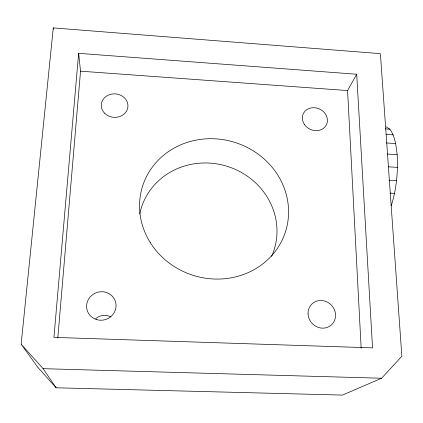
<?xml version="1.0" encoding="UTF-8"?>
<svg xmlns="http://www.w3.org/2000/svg" width="423" height="423" viewBox="0 0 423 423"><rect width="100%" height="100%" fill="white"/><g stroke="black" fill="none" stroke-linecap="round" stroke-linejoin="round"><path stroke-width="0.63" d="M391.111 205.79L391.598 204.61C396.536 188.478 398.122 171.474 397.16 154.67C396.118 145.887 395.182 136.581 389.879 129.174L386.062 126.794M57.819 337.877L80.534 71.175L78.636 53.335L356.7 74.247L372.536 347.875L53.938 337.38L78.636 53.335M21.15 344.153L53.272 27.913L380.393 53.652L401.85 356.256L381.599 378.241L342.456 395.087L56.132 387.785L37.573 367.037L21.15 344.153L43.109 368.671L56.132 387.785M361.163 348.235L347.579 90.559L356.7 74.247M43.109 368.671L381.599 378.241M390.054 193.131L394.569 193.39M388.811 180.177L396.584 180.637M388.399 166.815L397.477 167.371M387.468 154.057L397.16 154.67M386.463 142.953L395.679 143.55M385.39 128.872L389.879 129.174M386.019 134.382L393.179 134.858M80.534 71.175L347.579 90.559M53.272 27.913L53.472 29.219M139.738 213.964A69.631 65.385 17.6 0 1 227.78 166.509A69.631 65.385 17.6 0 1 271.624 256.343M95.656 318.672A13.039 12.579 -25.3 0 1 110.852 316.959M150.339 242.665A74.998 69.673 17.8 0 0 279.376 245.287A74.998 69.673 17.8 0 0 212.473 138.718A74.998 69.673 17.8 0 0 150.339 242.665M104.703 113.316A13.351 11.754 4.2 0 0 127.307 109.446A13.351 11.754 4.2 0 0 111.836 94.054A13.351 11.754 4.2 0 0 104.703 113.316M304.285 124.24A12.827 11.172 25.2 0 0 325.99 125.594A12.827 11.172 25.2 0 0 314.416 107.722A12.827 11.172 25.2 0 0 304.285 124.24M308.05 313.871A14.303 13.287 47.1 0 0 329.168 326.53A14.303 13.287 47.1 0 0 328.2 302.567A14.303 13.287 47.1 0 0 308.05 313.871M96.687 319.619A14.794 14.192 -18.5 0 0 115.759 302.752A14.794 14.192 -18.5 0 0 91.527 295.571A14.794 14.192 -18.5 0 0 96.687 319.619"/></g></svg>
